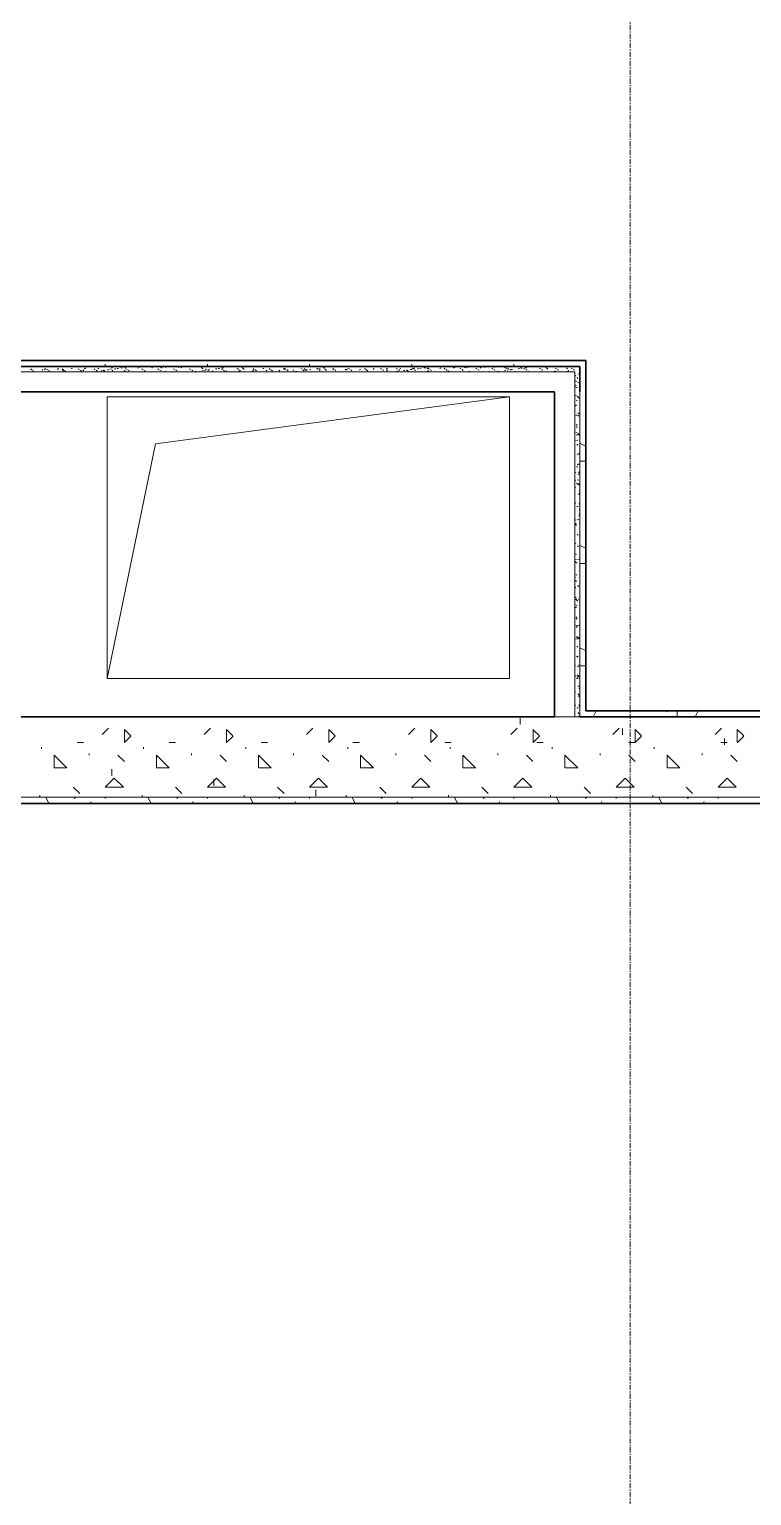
# Model space of a CAD drawing. Header units: millimetres. Extents: x -4948 to 42228, y -4856 to 69378.
# Drawn here: x 34990 to 36786, y 42642 to 46285 of the extents above; entities that cross this region are included whole.
import ezdxf

# ---------------------------------------------------------------- set-up
doc = ezdxf.new("R2010")
doc.units = ezdxf.units.MM
doc.linetypes.add('Линия сетки', pattern=[22.225, 12.7, -3.175, 3.175, -3.175])
for name, color, linetype, lineweight in [('A-DETL', 90, 'Continuous', 9), ('A-FLOR', 192, 'Continuous', 13), ('A-WALL', 113, 'Continuous', 13), ('A-WALL-PATT', 111, 'Continuous', 13), ('I-WALL', 2, 'Continuous', 13), ('S-GRID', 1, 'Continuous', 30)]:
    doc.layers.add(name, color=color, linetype=linetype, lineweight=lineweight)

# ---------------------------------------------------------------- blocks, each defined once
blk = doc.blocks.new('27ELB-RD-AR-0000-BIM_rvt-1-1 этаж отм_ _0_000 лотки')
at = {"layer": 'A-DETL', "color": 252}
for p, q in [((35183.9, 44672.1), (35183.9, 45372.1)), ((35183.9, 45372.1), (36183.9, 45372.1)), ((35304, 45255.7), (36183.9, 45372.1)), ((36183.9, 44672.1), (36183.9, 45372.1)), ((35183.9, 44672.1), (35304, 45255.7)), ((35183.9, 44672.1), (36183.9, 44672.1))]:
    blk.add_line(p, q, dxfattribs=at)
at = {"layer": 'A-WALL', "color": 252, "lineweight": 9}
for p, q in [((36346.4, 45434.6), (33546.4, 45434.6)), ((36346.4, 45434.6), (36346.4, 45384.6)), ((36346.4, 44577.1), (36346.4, 45384.6)), ((36358.9, 44592.1), (36358.9, 45384.6)), ((36358.9, 45384.6), (36358.9, 44592.1)), ((36358.9, 44592.1), (36358.9, 44577.1)), ((36296.4, 44577.1), (36346.4, 44577.1)), ((36346.4, 44577.1), (36358.9, 44577.1)), ((37084, 44377.1), (33133.9, 44377.1)), ((33133.9, 44377.1), (37084, 44377.1))]:
    blk.add_line(p, q, dxfattribs=at)
at = {"layer": 'A-WALL-PATT', "color": 252, "linetype": 'Continuous', "lineweight": 9}
for p, q in [((34991.6, 45446.6), (34994.9, 45447)), ((34993, 45441.2), (34995.8, 45439.4)), ((34994.4, 45439.9), (34997.1, 45441.9)), ((34998.3, 45437.7), (35001.2, 45435.9)), ((35020.9, 45440.3), (35023.4, 45438.1)), ((35027.6, 45440.3), (35030.3, 45442.3)), ((35032.5, 45441.2), (35035.4, 45439.4)), ((35037.9, 45437.8), (35040.7, 45436)), ((35060.1, 45440.1), (35062.8, 45442.2)), ((35071.8, 45439.9), (35074.1, 45437.8)), ((35072.1, 45441.3), (35074.9, 45439.5)), ((35074.1, 45437.8), (35074.1, 45437.8)), ((35074.1, 45437.8), (35076.6, 45435.5)), ((35077.4, 45437.9), (35080.3, 45436.1)), ((35094.4, 45441.4), (35097.1, 45443.4)), ((35111.6, 45441.4), (35114.5, 45439.6)), ((35114.3, 45447.1), (35114.8, 45446.6)), ((35117, 45438), (35119.8, 45436.2)), ((35123.3, 45438.8), (35125.8, 45436.5)), ((35127.7, 45441.8), (35130.3, 45443.9)), ((35150.5, 45434.6), (35153.7, 45435)), ((35151.2, 45441.4), (35154, 45439.6)), ((35156.5, 45438), (35159.4, 45436.2)), ((35160.2, 45441.7), (35162.8, 45443.7)), ((35167.8, 45436.9), (35171.1, 45437.3)), ((35174.1, 45438.3), (35176.5, 45436.2)), ((35174.2, 45437.7), (35177.5, 45438.2)), ((35176.5, 45436.2), (35176.5, 45436.2)), ((35176.5, 45436.2), (35178.2, 45434.6)), ((35179, 45447.1), (35179, 45453.3)), ((35184.5, 45439.1), (35187.8, 45439.5)), ((35190.7, 45441.5), (35193.6, 45439.7)), ((35194.5, 45442.9), (35197.1, 45444.9)), ((35196.1, 45438.1), (35198.9, 45436.3)), ((35202, 45441.4), (35205.3, 45441.8)), ((35208.4, 45442.2), (35211.7, 45442.7)), ((35214.9, 45447.1), (35217.1, 45445.1)), ((35218.7, 45443.6), (35222, 45444)), ((35225.7, 45437.2), (35228.2, 45435)), ((35227.7, 45443.3), (35230.4, 45445.4)), ((35230.3, 45441.6), (35233.1, 45439.8)), ((35235.6, 45438.2), (35238.5, 45436.4)), ((35236.2, 45445.9), (35239.5, 45446.3)), ((35242.6, 45446.7), (35245.4, 45447.1)), ((35260.2, 45443.2), (35262.9, 45445.2)), ((35265.3, 45447.1), (35266.4, 45446.1)), ((35269.8, 45441.7), (35272.7, 45439.9)), ((35275.2, 45438.2), (35278, 45436.4)), ((35276.5, 45436.8), (35278.9, 45434.6)), ((35278.9, 45434.6), (35278.9, 45434.6)), ((35278.9, 45434.6), (35278.9, 45434.6)), ((35294.5, 45444.4), (35297.2, 45446.4)), ((35309.4, 45441.7), (35312.2, 45439.9)), ((35314.7, 45438.3), (35317.6, 45436.5)), ((35315.6, 45447.1), (35317.1, 45445.8)), ((35317.1, 45445.8), (35317.1, 45445.8)), ((35317.1, 45445.8), (35319.5, 45443.5)), ((35327.7, 45444.8), (35330.4, 45446.9)), ((35328.1, 45435.7), (35329.3, 45434.6)), ((35347.1, 45434.6), (35347.6, 45435)), ((35348.9, 45441.8), (35351.8, 45440)), ((35354.3, 45438.4), (35357.1, 45436.6)), ((35360.2, 45444.7), (35362.9, 45446.7)), ((35366.3, 45446.8), (35368.8, 45444.5)), ((35378.9, 45435.2), (35379.6, 45434.6)), ((35379.8, 45434.6), (35380.8, 45435.4)), ((35388.5, 45441.9), (35391.3, 45440.1)), ((35393.8, 45438.5), (35396.7, 45436.7)), ((35394.5, 45445.9), (35396.1, 45447.1)), ((35401.3, 45434.7), (35404.7, 45435.2)), ((35412.5, 45434.6), (35413.3, 45435.2)), ((35417.1, 45446.4), (35419.4, 45444.2)), ((35418.8, 45437), (35422.1, 45437.5)), ((35419.4, 45444.2), (35419.4, 45444.2)), ((35419.4, 45444.2), (35421.9, 45442)), ((35425.2, 45437.9), (35428.5, 45438.3)), ((35427.8, 45446.3), (35428.8, 45447.1)), ((35428, 45441.9), (35430.9, 45440.1)), ((35433, 45447.1), (35433, 45453.3)), ((35433.4, 45438.5), (35436.2, 45436.7)), ((35435.5, 45439.2), (35438.8, 45439.7)), ((35445.2, 45434.6), (35447.6, 45436.5)), ((35453, 45441.5), (35456.3, 45442)), ((35459.4, 45442.4), (35462.7, 45442.8)), ((35460.3, 45446.2), (35461.5, 45447.1)), ((35467.6, 45442), (35470.4, 45440.2)), ((35468.7, 45445.3), (35471.1, 45443)), ((35469.7, 45443.7), (35473, 45444.2)), ((35472.9, 45438.6), (35475.8, 45436.8)), ((35478.2, 45434.8), (35480.9, 45436.9)), ((35487.2, 45446), (35490.5, 45446.5)), ((35493.6, 45446.9), (35495.2, 45447.1)), ((35507.1, 45442.1), (35510, 45440.3)), ((35510.7, 45434.7), (35513.3, 45436.7)), ((35512.5, 45438.7), (35515.3, 45436.9)), ((35519.5, 45444.8), (35521.8, 45442.7)), ((35521.8, 45442.7), (35521.8, 45442.7)), ((35521.8, 45442.7), (35524.3, 45440.4)), ((35545, 45435.9), (35547.6, 45438)), ((35546.7, 45442.2), (35549.5, 45440.4)), ((35552, 45438.8), (35554.9, 45437)), ((35571.1, 45443.7), (35573.5, 45441.4)), ((35578.2, 45436.3), (35580.9, 45438.4)), ((35586.2, 45442.2), (35589.1, 45440.4)), ((35591.6, 45438.8), (35594.4, 45437)), ((35610.7, 45436.2), (35613.4, 45438.2)), ((35621.9, 45443.3), (35624.2, 45441.1)), ((35624.2, 45441.1), (35624.2, 45441.1)), ((35624.2, 45441.1), (35626.7, 45438.8)), ((35625.8, 45442.3), (35628.6, 45440.5)), ((35631.1, 45438.9), (35634, 45437.1)), ((35645, 45437.4), (35647.7, 45439.5)), ((35652.3, 45434.9), (35655.7, 45435.3)), ((35665.3, 45442.4), (35668.2, 45440.6)), ((35669.8, 45437.2), (35673.1, 45437.6)), ((35670.7, 45439), (35673.5, 45437.2)), ((35673.4, 45442.1), (35675.9, 45439.9)), ((35676.2, 45438), (35679.5, 45438.5)), ((35678.3, 45437.8), (35680.9, 45439.9)), ((35686.5, 45439.4), (35689.8, 45439.8)), ((35687, 45447.1), (35687, 45453.3)), ((35704, 45441.7), (35707.3, 45442.1)), ((35704.9, 45442.5), (35707.7, 45440.7)), ((35710.2, 45439), (35713.1, 45437.2)), ((35710.4, 45442.5), (35713.7, 45443)), ((35710.7, 45437.7), (35713.4, 45439.7)), ((35720.7, 45443.9), (35724, 45444.3)), ((35724.3, 45441.7), (35726.6, 45439.6)), ((35726.6, 45439.6), (35726.6, 45439.6)), ((35726.6, 45439.6), (35729.1, 45437.3)), ((35738.2, 45446.2), (35741.5, 45446.6)), ((35744.4, 45442.5), (35747.3, 45440.7)), ((35744.6, 45447), (35744.9, 45447.1)), ((35745.1, 45438.9), (35747.7, 45441)), ((35749.8, 45439.1), (35752.6, 45437.3)), ((35775.8, 45440.6), (35778.3, 45438.3)), ((35778.3, 45439.4), (35781, 45441.4)), ((35784, 45442.6), (35786.8, 45440.8)), ((35789.3, 45439.2), (35792.2, 45437.4)), ((35810.8, 45439.2), (35813.4, 45441.2)), ((35823.5, 45442.7), (35826.4, 45440.9)), ((35826.6, 45440.1), (35829, 45438)), ((35828.9, 45439.3), (35831.7, 45437.5)), ((35829, 45438), (35829, 45438)), ((35829, 45438), (35831.5, 45435.7)), ((35845.1, 45440.4), (35847.7, 45442.5)), ((35863.1, 45442.7), (35865.9, 45440.9)), ((35868.4, 45439.3), (35871.3, 45437.5)), ((35869.4, 45447.1), (35869.6, 45446.9)), ((35878.2, 45439), (35880.7, 45436.8)), ((35878.3, 45440.9), (35881, 45442.9)), ((35902.6, 45442.8), (35905.5, 45441)), ((35903.3, 45435.1), (35906.7, 45435.5)), ((35908, 45439.4), (35910.8, 45437.6)), ((35910.8, 45440.7), (35913.5, 45442.7)), ((35920.8, 45437.4), (35924.2, 45437.8)), ((35927.2, 45438.2), (35930.5, 45438.6)), ((35929, 45438.6), (35931.4, 45436.4)), ((35931.4, 45436.4), (35931.4, 45436.4)), ((35931.4, 45436.4), (35933.4, 45434.6)), ((35937.5, 45439.6), (35940.9, 45440)), ((35941, 45447.1), (35941, 45453.3)), ((35942.2, 45442.9), (35945, 45441.1)), ((35945.1, 45441.9), (35947.8, 45444)), ((35947.5, 45439.5), (35950.4, 45437.7)), ((35955, 45441.9), (35958.3, 45442.3)), ((35961.4, 45442.7), (35964.7, 45443.1)), ((35970.1, 45447.1), (35972, 45445.3)), ((35971.7, 45444.1), (35975, 45444.5)), ((35978.4, 45442.4), (35981, 45444.4)), ((35980.6, 45437.5), (35983.1, 45435.2)), ((35981.7, 45443), (35984.6, 45441.2)), ((35987.1, 45439.5), (35989.9, 45437.7)), ((35989.2, 45446.4), (35992.5, 45446.8)), ((36010.9, 45442.2), (36013.5, 45444.2)), ((36020.4, 45447.1), (36021.2, 45446.3)), ((36021.3, 45443), (36024.1, 45441.2)), ((36026.6, 45439.6), (36029.5, 45437.8)), ((36031.4, 45437), (36033.8, 45434.9)), ((36033.8, 45434.9), (36033.8, 45434.9)), ((36033.8, 45434.9), (36034.1, 45434.6)), ((36045.2, 45443.4), (36047.8, 45445.5)), ((36060.8, 45443.1), (36063.7, 45441.3)), ((36066.2, 45439.7), (36069, 45437.9)), ((36070.8, 45447.1), (36071.9, 45446)), ((36071.9, 45446), (36071.9, 45446)), ((36071.9, 45446), (36074.4, 45443.8)), ((36078.4, 45443.9), (36081.1, 45445.9)), ((36083, 45435.9), (36084.4, 45434.6)), ((36100.4, 45443.2), (36103.2, 45441.4)), ((36105.7, 45439.8), (36108.6, 45438)), ((36110.9, 45443.7), (36113.5, 45445.8)), ((36121.2, 45447), (36123.6, 45444.8)), ((36133.8, 45435.5), (36134.7, 45434.6)), ((36139.9, 45443.2), (36142.8, 45441.4)), ((36145.2, 45444.9), (36147.8, 45447)), ((36145.3, 45439.8), (36148.1, 45438)), ((36154.3, 45435.2), (36157.7, 45435.7)), ((36171.8, 45437.5), (36175.2, 45438)), ((36172, 45446.6), (36174.3, 45444.5)), ((36174.3, 45444.5), (36174.3, 45444.5)), ((36174.3, 45444.5), (36176.8, 45442.2)), ((36178.2, 45438.4), (36181.5, 45438.8)), ((36178.4, 45445.4), (36180.7, 45447.1)), ((36179.5, 45443.3), (36182.3, 45441.5)), ((36184.8, 45439.9), (36187.7, 45438.1)), ((36188.5, 45439.7), (36191.9, 45440.2)), ((36195, 45447.1), (36195, 45453.3)), ((36197.1, 45434.6), (36198.3, 45435.5)), ((36206, 45442), (36209.3, 45442.5)), ((36210.9, 45445.2), (36213.4, 45447.1)), ((36212.4, 45442.9), (36215.7, 45443.3)), ((36219, 45443.4), (36221.9, 45441.6)), ((36222.7, 45444.2), (36226, 45444.7)), ((36223.5, 45445.5), (36226, 45443.2)), ((36224.4, 45440), (36227.2, 45438.2)), ((36229.8, 45434.6), (36231.5, 45435.9)), ((36240.2, 45446.5), (36243.5, 45447)), ((36245.2, 45446.5), (36246.1, 45447.1)), ((36258.6, 45443.5), (36261.4, 45441.7)), ((36262.5, 45434.6), (36264, 45435.8)), ((36263.9, 45440.1), (36266.8, 45438.3)), ((36274.4, 45445.1), (36276.7, 45442.9)), ((36276.7, 45442.9), (36276.7, 45442.9)), ((36276.7, 45442.9), (36279.2, 45440.6)), ((36278.5, 45446.9), (36278.7, 45447.1)), ((36295.6, 45435), (36298.3, 45437)), ((36298.1, 45443.5), (36301, 45441.7)), ((36303.5, 45440.1), (36306.3, 45438.3)), ((36311, 45446.7), (36311.4, 45447.1)), ((36325.9, 45443.9), (36328.4, 45441.7)), ((36328.9, 45435.4), (36331.5, 45437.4)), ((36337.7, 45443.6), (36340.5, 45441.8)), ((36343, 45440.2), (36345.9, 45438.4)), ((36354.5, 45428.7), (36357.8, 45429.1)), ((36346.4, 45423.7), (36348.7, 45425.5)), ((36346.9, 45399), (36349.5, 45401.1)), ((36347.9, 45411.8), (36350.8, 45410)), ((36348.7, 45395.1), (36352, 45395.5)), ((36352, 45420.1), (36354.4, 45417.8)), ((36353.3, 45408.4), (36356.1, 45406.6)), ((36346.4, 45361.9), (36347, 45362)), ((36347.7, 45374.5), (36350.3, 45376.6)), ((36350.1, 45362.4), (36353.4, 45362.8)), ((36352.5, 45373.5), (36354.8, 45371.3)), ((36354.8, 45371.3), (36354.8, 45371.3)), ((36354.8, 45371.3), (36357.3, 45369.1)), ((36358.2, 45380), (36358.9, 45379.6)), ((36372.8, 45389.8), (36373.9, 45390.9)), ((36348.5, 45350.1), (36351.1, 45352.1)), ((36349.3, 45325.6), (36351.9, 45327.6)), ((36353.5, 45332.4), (36356.4, 45330.6)), ((36353.7, 45326.2), (36356.2, 45324)), ((36355.4, 45330.2), (36358.7, 45330.6)), ((36346.4, 45311.7), (36347.3, 45311.1)), ((36349.4, 45284.5), (36352.2, 45282.7)), ((36349.6, 45296.5), (36353, 45297)), ((36350.1, 45301.1), (36352.7, 45303.2)), ((36346.4, 45263.2), (36348, 45263.4)), ((36350.9, 45276.7), (36353.5, 45278.7)), ((36351, 45263.8), (36354.3, 45264.3)), ((36351.7, 45252.2), (36354.3, 45254.2)), ((36354.2, 45279.6), (36356.5, 45277.5)), ((36354.8, 45281.1), (36357.6, 45279.3)), ((36356.5, 45277.5), (36356.5, 45277.5)), ((36356.5, 45277.5), (36358.9, 45275.4)), ((36373, 45249.9), (36358.9, 45256.9)), ((36346.4, 45240.7), (36346.9, 45240.2)), ((36346.4, 45235.9), (36347.6, 45235.2)), ((36352.5, 45227.7), (36355.1, 45229.8)), ((36355.4, 45232.4), (36357.9, 45230.1)), ((36356.4, 45231.7), (36358.9, 45232)), ((36358.9, 45212), (36373.9, 45212)), ((36346.4, 45185.4), (36348.8, 45183.8)), ((36350.6, 45198), (36353.9, 45198.4)), ((36353.3, 45203.3), (36355.9, 45205.3)), ((36354.1, 45178.8), (36356.7, 45180.8)), ((36355, 45205.2), (36357.8, 45203.4)), ((36355.9, 45185.8), (36358.3, 45183.6)), ((36358.3, 45183.6), (36358.3, 45183.6)), ((36358.3, 45183.6), (36358.9, 45183.1)), ((36346.4, 45164.6), (36348.9, 45164.9)), ((36346.4, 45148.4), (36348.6, 45146.4)), ((36350.9, 45157.2), (36353.7, 45155.4)), ((36352, 45165.3), (36355.3, 45165.7)), ((36354.9, 45154.3), (36357.5, 45156.4)), ((36356.2, 45153.8), (36358.9, 45152.2)), ((36357.2, 45138.5), (36358.9, 45137)), ((36346.4, 45109.6), (36349.1, 45107.9)), ((36346.4, 45102.3), (36347.5, 45101.3)), ((36355.7, 45129.8), (36358.3, 45131.9)), ((36356.5, 45105.4), (36358.9, 45107.2)), ((36357.3, 45133.1), (36358.9, 45133.3)), ((36372.8, 45135.8), (36373.9, 45136.9)), ((36346.5, 45065.9), (36349.9, 45066.4)), ((36351.5, 45099.5), (36354.8, 45099.9)), ((36352.9, 45066.8), (36356.2, 45067.2)), ((36356.5, 45077.9), (36358.9, 45076.4)), ((36357.3, 45080.9), (36358.9, 45082.1)), ((36357.7, 45091.9), (36358.9, 45090.8)), ((36346.4, 45056.2), (36347.9, 45054.8)), ((36347.5, 45058.4), (36350.3, 45056.6)), ((36347.9, 45054.8), (36347.9, 45054.8)), ((36347.9, 45054.8), (36350.3, 45052.5)), ((36352.4, 45030), (36355.2, 45028.2)), ((36358.1, 45056.4), (36358.9, 45057)), ((36358.3, 45034.6), (36358.9, 45034.7)), ((36358.9, 45032), (36358.9, 45032)), ((36346.8, 45009.7), (36349.2, 45007.4)), ((36352.5, 45001), (36355.8, 45001.4)), ((36357.7, 45026.5), (36358.9, 45025.8)), ((36373, 44995.9), (36358.9, 45002.9)), ((36346.4, 44972.2), (36346.7, 44972.5)), ((36347.2, 44963.1), (36349.6, 44960.9)), ((36347.5, 44967.4), (36350.8, 44967.9)), ((36347.7, 44982.4), (36350.5, 44980.6)), ((36349.6, 44960.9), (36349.6, 44960.9)), ((36349.6, 44960.9), (36352.1, 44958.7)), ((36353.8, 44968.3), (36357.2, 44968.7)), ((36358.9, 44958), (36373.9, 44958)), ((36346.4, 44947.1), (36347.5, 44948)), ((36346.4, 44932.7), (36346.4, 44932.7)), ((36346.4, 44922), (36348.3, 44923.6)), ((36348.9, 44931.1), (36351.8, 44929.3)), ((36358, 44950.6), (36358.9, 44950)), ((36346.4, 44901.5), (36346.4, 44901.5)), ((36346.5, 44897), (36349.1, 44899.1)), ((36348.5, 44915.8), (36351, 44913.6)), ((36353.4, 44902.4), (36356.7, 44902.9)), ((36353.8, 44902.7), (36356.7, 44900.9)), ((36372.8, 44881.8), (36373.9, 44882.9)), ((36347.3, 44872.6), (36349.9, 44874.6)), ((36348.1, 44848.1), (36350.7, 44850.1)), ((36348.4, 44868.9), (36351.8, 44869.3)), ((36349, 44869.2), (36351.3, 44867.1)), ((36349.2, 44855.1), (36352, 44853.3)), ((36351.3, 44867.1), (36351.3, 44867.1)), ((36351.3, 44867.1), (36353.8, 44864.8)), ((36354.8, 44869.7), (36358.1, 44870.2)), ((36348.9, 44823.6), (36351.5, 44825.7)), ((36350.2, 44822), (36352.7, 44819.7)), ((36346.4, 44806.4), (36347.9, 44805.4)), ((36346.4, 44802.9), (36347.3, 44803)), ((36349.7, 44799.2), (36352.3, 44801.2)), ((36350.4, 44803.8), (36353.2, 44802)), ((36350.5, 44774.7), (36353.1, 44776.7)), ((36350.7, 44775.4), (36353.1, 44773.2)), ((36353.1, 44773.2), (36353.1, 44773.2)), ((36353.1, 44773.2), (36355.5, 44771)), ((36354.3, 44803.9), (36357.7, 44804.4)), ((36355.3, 44775.4), (36358.1, 44773.6)), ((36346.4, 44737.1), (36346.9, 44737.2)), ((36349.4, 44770.4), (36352.7, 44770.8)), ((36351.3, 44750.2), (36353.9, 44752.3)), ((36355.7, 44771.2), (36358.9, 44771.6)), ((36373, 44741.9), (36358.9, 44748.9)), ((36346.4, 44704.2), (36348.3, 44704.5)), ((36350.7, 44727.8), (36353.5, 44726)), ((36352, 44728.1), (36354.4, 44725.9)), ((36352.1, 44725.7), (36354.7, 44727.8)), ((36352.9, 44701.3), (36355.5, 44703.3)), ((36355.3, 44705.4), (36358.6, 44705.8)), ((36358.9, 44704), (36373.9, 44704)), ((36346.5, 44679.9), (36349.4, 44678.1)), ((36350.3, 44671.9), (36353.6, 44672.3)), ((36351.9, 44676.5), (36354.7, 44674.7)), ((36352.5, 44681.5), (36354.8, 44679.4)), ((36353.7, 44676.8), (36356.3, 44678.8)), ((36354.8, 44679.4), (36354.8, 44679.4)), ((36354.8, 44679.4), (36357.3, 44677.1)), ((36356.7, 44672.7), (36358.9, 44673)), ((36346.4, 44638.5), (36347.8, 44638.6)), ((36353.7, 44634.3), (36356.2, 44632)), ((36354.5, 44652.3), (36357.1, 44654.4)), ((36355.3, 44627.9), (36357.9, 44629.9)), ((36356.8, 44648.1), (36358.9, 44646.8)), ((36372.8, 44627.8), (36373.9, 44628.9)), ((36346.4, 44605.6), (36349.2, 44605.9)), ((36352.1, 44600.5), (36355, 44598.7)), ((36356.1, 44603.4), (36358.7, 44605.4)), ((36356.2, 44606.9), (36358.9, 44607.2)), ((36391.8, 44577.1), (36399.3, 44592.1)), ((36575.8, 44589.9), (36574.7, 44592.1)), ((36601.4, 44577.1), (36601.4, 44592.1)), ((36645.8, 44577.1), (36653.3, 44592.1)), ((35071, 44577), (35086.9, 44577)), ((35099.5, 44577.1), (35099.5, 44577.1)), ((35099.7, 44577.1), (35099.7, 44577.1)), ((35299.6, 44577), (35315.5, 44577)), ((35353.5, 44577.1), (35353.5, 44577.1)), ((35353.7, 44577.1), (35353.7, 44577.1)), ((35528.2, 44577), (35544.1, 44577)), ((35607.5, 44577.1), (35607.5, 44577.1)), ((35607.7, 44577.1), (35607.7, 44577.1)), ((35756.8, 44577), (35772.7, 44577)), ((35861.5, 44577.1), (35861.5, 44577.1)), ((35861.7, 44577.1), (35861.7, 44577.1)), ((35985.4, 44577), (36001.3, 44577)), ((36115.5, 44577.1), (36115.5, 44577.1)), ((36115.7, 44577.1), (36115.7, 44577.1)), ((36210.9, 44557.9), (36210.9, 44573.8)), ((36214, 44577), (36229.9, 44577)), ((36354.2, 44587.7), (36356.5, 44585.5)), ((36356.5, 44585.5), (36356.5, 44585.5)), ((36356.5, 44585.5), (36358.9, 44583.4)), ((36356.9, 44578.9), (36358.9, 44580.4)), ((36369.5, 44577.1), (36369.5, 44577.1)), ((36369.7, 44577.1), (36369.7, 44577.1)), ((36442.6, 44577), (36458.5, 44577)), ((36623.5, 44577.1), (36623.5, 44577.1)), ((36623.7, 44577.1), (36623.7, 44577.1)), ((36671.2, 44577), (36687.1, 44577)), ((35171.1, 44533.4), (35187, 44549.3)), ((35242.4, 44529.5), (35226.5, 44545.3)), ((35226.6, 44513.5), (35226.6, 44545.2)), ((35226.7, 44513.6), (35242.6, 44529.4)), ((35425.1, 44533.4), (35441, 44549.3)), ((35496.4, 44529.5), (35480.5, 44545.3)), ((35480.6, 44513.5), (35480.6, 44545.2)), ((35480.7, 44513.6), (35496.6, 44529.4)), ((35679.1, 44533.4), (35695, 44549.3)), ((35750.4, 44529.5), (35734.5, 44545.3)), ((35734.6, 44513.5), (35734.6, 44545.2)), ((35734.7, 44513.6), (35750.6, 44529.4)), ((35933.1, 44533.4), (35949, 44549.3)), ((36004.4, 44529.5), (35988.5, 44545.3)), ((35988.6, 44513.5), (35988.6, 44545.2)), ((35988.7, 44513.6), (36004.6, 44529.4)), ((36187.1, 44533.4), (36203, 44549.3)), ((36258.4, 44529.5), (36242.5, 44545.3)), ((36242.6, 44513.5), (36242.6, 44545.2)), ((36242.7, 44513.6), (36258.6, 44529.4)), ((36441.1, 44533.4), (36457, 44549.3)), ((36464.9, 44532.5), (36464.9, 44548.4)), ((36512.4, 44529.5), (36496.5, 44545.3)), ((36496.6, 44513.5), (36496.6, 44545.2)), ((36496.7, 44513.6), (36512.6, 44529.4)), ((36695.1, 44533.4), (36711, 44549.3)), ((36718.9, 44507.1), (36718.9, 44523)), ((36766.4, 44529.5), (36750.5, 44545.3)), ((36750.6, 44513.5), (36750.6, 44545.2)), ((36750.7, 44513.6), (36766.6, 44529.4)), ((35020.2, 44497.6), (35020.2, 44501.6)), ((35052, 44450), (35052, 44481.7)), ((35083.7, 44450), (35052, 44481.7)), ((35109.1, 44513.5), (35125, 44513.5)), ((35139.3, 44481.7), (35139.3, 44485.7)), ((35226.5, 44466), (35210.6, 44481.8)), ((35274.2, 44497.6), (35274.2, 44501.6)), ((35306, 44450), (35306, 44481.7)), ((35337.7, 44450), (35306, 44481.7)), ((35337.7, 44513.5), (35353.6, 44513.5)), ((35393.3, 44481.7), (35393.3, 44485.7)), ((35480.5, 44466), (35464.6, 44481.8)), ((35528.2, 44497.6), (35528.2, 44501.6)), ((35560, 44450), (35560, 44481.7)), ((35591.7, 44450), (35560, 44481.7)), ((35566.3, 44513.5), (35582.2, 44513.5)), ((35647.3, 44481.7), (35647.3, 44485.7)), ((35734.5, 44466), (35718.6, 44481.8)), ((35782.2, 44497.6), (35782.2, 44501.6)), ((35794.9, 44513.5), (35810.8, 44513.5)), ((35814, 44450), (35814, 44481.7)), ((35845.7, 44450), (35814, 44481.7)), ((35901.3, 44481.7), (35901.3, 44485.7)), ((35988.5, 44466), (35972.6, 44481.8)), ((36023.5, 44513.5), (36039.4, 44513.5)), ((36036.2, 44497.6), (36036.2, 44501.6)), ((36068, 44450), (36068, 44481.7)), ((36099.7, 44450), (36068, 44481.7)), ((36155.3, 44481.7), (36155.3, 44485.7)), ((36242.5, 44466), (36226.6, 44481.8)), ((36252.1, 44513.5), (36268, 44513.5)), ((36290.2, 44497.6), (36290.2, 44501.6)), ((36322, 44450), (36322, 44481.7)), ((36353.7, 44450), (36322, 44481.7)), ((36409.3, 44481.7), (36409.3, 44485.7)), ((36496.5, 44466), (36480.6, 44481.8)), ((36480.7, 44513.5), (36496.6, 44513.5)), ((36544.2, 44497.6), (36544.2, 44501.6)), ((36576, 44450), (36576, 44481.7)), ((36607.7, 44450), (36576, 44481.7)), ((36663.3, 44481.7), (36663.3, 44485.7)), ((36709.3, 44513.5), (36725.2, 44513.5)), ((36750.5, 44466), (36734.6, 44481.8)), ((35052, 44450), (35083.8, 44450)), ((35194.9, 44430.9), (35194.9, 44446.8)), ((35306, 44450), (35337.7, 44450)), ((35560, 44450), (35591.8, 44450)), ((35814, 44450), (35845.8, 44450)), ((36068, 44450), (36099.8, 44450)), ((36322, 44450), (36353.8, 44450)), ((36576, 44450), (36607.8, 44450)), ((35179, 44402.3), (35201.4, 44424.8)), ((35223.9, 44402.3), (35201.4, 44424.8)), ((35433, 44402.3), (35455.4, 44424.8)), ((35448.9, 44405.5), (35448.9, 44421.4)), ((35477.9, 44402.3), (35455.4, 44424.8)), ((35687, 44402.3), (35709.4, 44424.8)), ((35731.9, 44402.3), (35709.4, 44424.8)), ((35941, 44402.3), (35963.4, 44424.8)), ((35985.9, 44402.3), (35963.4, 44424.8)), ((36195, 44402.3), (36217.4, 44424.8)), ((36239.9, 44402.3), (36217.4, 44424.8)), ((36449, 44402.3), (36471.4, 44424.8)), ((36493.9, 44402.3), (36471.4, 44424.8)), ((36703, 44402.3), (36725.4, 44424.8)), ((36747.9, 44402.3), (36725.4, 44424.8)), ((35016.3, 44378.6), (35016.3, 44382.5)), ((35038.7, 44362.1), (35031.2, 44377.1)), ((35115.4, 44386.6), (35099.5, 44402.5)), ((35102.8, 44373.8), (35106.1, 44377.1)), ((35179, 44402.4), (35223.9, 44402.4)), ((35179, 44373.8), (35179, 44377.1)), ((35270.3, 44378.6), (35270.3, 44382.5)), ((35292.7, 44362.1), (35285.2, 44377.1)), ((35369.4, 44386.6), (35353.5, 44402.5)), ((35356.8, 44373.8), (35360.1, 44377.1)), ((35433, 44402.4), (35477.9, 44402.4)), ((35433, 44373.8), (35433, 44377.1)), ((35524.3, 44378.6), (35524.3, 44382.5)), ((35546.7, 44362.1), (35539.2, 44377.1)), ((35623.4, 44386.6), (35607.5, 44402.5)), ((35610.8, 44373.8), (35614.1, 44377.1)), ((35687, 44402.4), (35731.9, 44402.4)), ((35687, 44373.8), (35687, 44377.1)), ((35702.9, 44380.1), (35702.9, 44396)), ((35778.3, 44378.6), (35778.3, 44382.5)), ((35800.7, 44362.1), (35793.2, 44377.1)), ((35877.4, 44386.6), (35861.5, 44402.5)), ((35864.8, 44373.8), (35868.1, 44377.1)), ((35941, 44402.4), (35985.9, 44402.4)), ((35941, 44373.8), (35941, 44377.1)), ((36032.3, 44378.6), (36032.3, 44382.5)), ((36054.7, 44362.1), (36047.2, 44377.1)), ((36131.4, 44386.6), (36115.5, 44402.5)), ((36118.8, 44373.8), (36122.1, 44377.1)), ((36195, 44402.4), (36239.9, 44402.4)), ((36195, 44373.8), (36195, 44377.1)), ((36286.3, 44378.6), (36286.3, 44382.5)), ((36308.7, 44362.1), (36301.2, 44377.1)), ((36385.4, 44386.6), (36369.5, 44402.5)), ((36372.8, 44373.8), (36376.1, 44377.1)), ((36449, 44402.4), (36493.9, 44402.4)), ((36449, 44373.8), (36449, 44377.1)), ((36540.3, 44378.6), (36540.3, 44382.5)), ((36562.7, 44362.1), (36555.2, 44377.1)), ((36639.4, 44386.6), (36623.5, 44402.5)), ((36626.8, 44373.8), (36630.1, 44377.1)), ((36703, 44402.4), (36747.9, 44402.4)), ((36703, 44373.8), (36703, 44377.1)), ((35141.3, 44362.1), (35143.8, 44367.1)), ((35395.3, 44362.1), (35397.8, 44367.1)), ((35649.3, 44362.1), (35651.8, 44367.1)), ((35903.3, 44362.1), (35905.8, 44367.1)), ((36157.3, 44362.1), (36159.8, 44367.1)), ((36411.3, 44362.1), (36413.8, 44367.1)), ((36665.3, 44362.1), (36667.8, 44367.1))]:
    blk.add_line(p, q, dxfattribs=at)
at = {"layer": 'I-WALL', "color": 252, "lineweight": 35}
for p, q in [((36373.9, 45462.1), (33483.9, 45462.1)), ((33483.9, 45447.1), (36358.9, 45447.1)), ((36358.9, 45447.1), (33546.4, 45447.1)), ((36358.9, 45434.6), (36358.9, 45447.1)), ((36358.9, 45447.1), (36358.9, 45384.6)), ((36358.9, 45384.6), (36358.9, 45434.6)), ((36373.9, 45447.1), (36373.9, 45462.1)), ((36373.9, 44592.1), (36373.9, 45447.1)), ((33546.4, 45384.6), (36296.4, 45384.6)), ((36296.4, 45384.6), (36296.4, 44577.1)), ((37084, 44592.1), (36373.9, 44592.1)), ((36296.4, 44577.1), (33546.4, 44577.1)), ((36358.9, 44577.1), (37084, 44577.1)), ((37084, 44577.1), (36358.9, 44577.1)), ((33133.9, 44362.1), (37084, 44362.1))]:
    blk.add_line(p, q, dxfattribs=at)
blk = doc.blocks.new('27ELB-RD-KR2-0000-BIM_rvt-1-1 этаж отм_ _0_000 лотки')
at = {"layer": 'A-FLOR', "color": 252, "lineweight": 15}
for p, q in [((35183.9, 45372.1), (36183.9, 45372.1)), ((35183.9, 44672.1), (35183.9, 45372.1)), ((36183.9, 45372.1), (36183.9, 44672.1)), ((36183.9, 44672.1), (35183.9, 44672.1))]:
    blk.add_line(p, q, dxfattribs=at)
at = {"layer": 'S-GRID', "color": 252, "linetype": 'Линия сетки', "lineweight": 9}
blk.add_line((36483.9, -4856.4), (36483.9, 68377.9), dxfattribs=at)

msp = doc.modelspace()

# ---------------------------------------------------------------- block references
at = {"lineweight": 5}
for name in ['27ELB-RD-KR2-0000-BIM_rvt-1-1 этаж отм_ _0_000 лотки', '27ELB-RD-AR-0000-BIM_rvt-1-1 этаж отм_ _0_000 лотки']:
    msp.add_blockref(name, (0, 0), dxfattribs=at)

doc.saveas('drawing.dxf')
